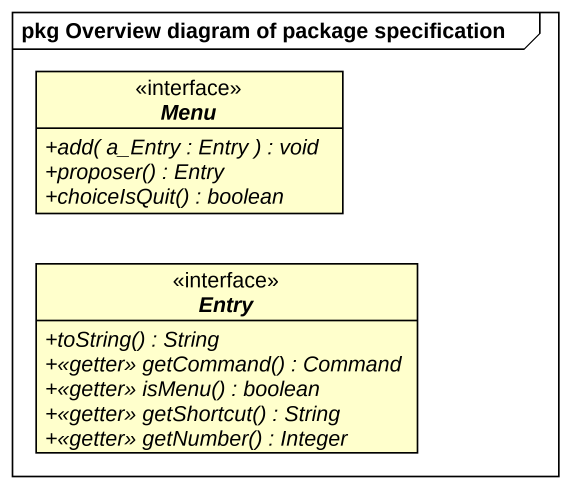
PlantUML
@startuml
mainframe pkg Overview diagram of package specification
hide circle
hide empty members
skinparam classAttributeIconSize 0
interface Menu {
  {abstract} +add( a_Entry : Entry ) : void
  {abstract} +proposer() : Entry
  {abstract} +choiceIsQuit() : boolean
}
interface Entry {
  {abstract} +toString() : String
  {abstract} +<<getter>> getCommand() : Command
  {abstract} +<<getter>> isMenu() : boolean
  {abstract} +<<getter>> getShortcut() : String
  {abstract} +<<getter>> getNumber() : Integer
}
@enduml
